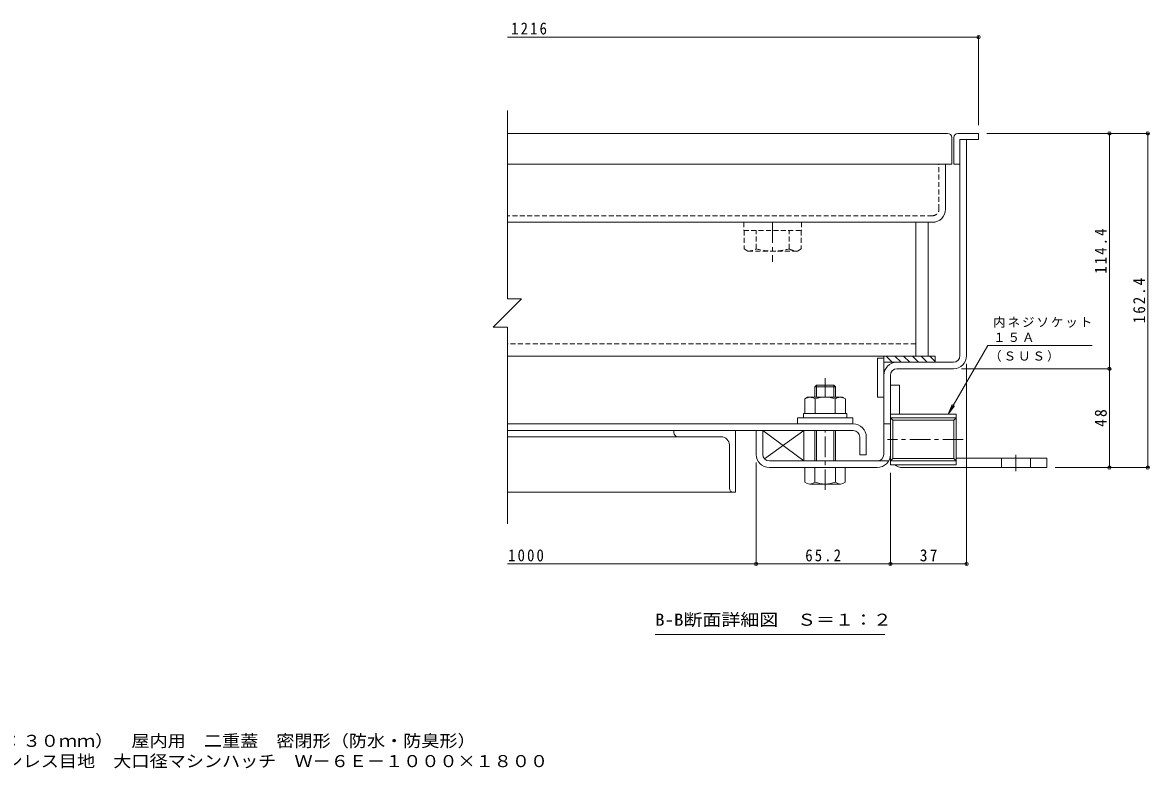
# Model space of a CAD drawing. Units: millimetres on the paper, enlarged 10 times, with parts at other scales. Extents: x -2686 to 2752, y -1962 to 1894.
# Drawn here: x -104 to 2633, y -1962 to -149 of the extents above; entities that cross this region are included whole.
import ezdxf
from ezdxf.enums import TextEntityAlignment as Align

# ---------------------------------------------------------------- set-up
doc = ezdxf.new("R2010")
doc.units = ezdxf.units.MM
doc.header["$LTSCALE"] = 10
doc.header["$PDMODE"] = 32
doc.header["$PDSIZE"] = 8
doc.linetypes.add('CHAIN1', pattern=[8, 5, -1, 1, -1])
doc.linetypes.add('DASHED1', pattern=[1.8, 1.2, -0.6])
for name, color, linetype, lineweight in [('D-1', 2, 'Continuous', 9), ('D-2', 3, 'Continuous', 9), ('D-3', 4, 'Continuous', 9), ('D-5', 7, 'Continuous', 9), ('D-6', 6, 'Continuous', 9), ('D-7', 5, 'Continuous', 5), ('D-8', 5, 'Continuous', 5), ('D-9', 134, 'Continuous', 5), ('D-A', 3, 'Continuous', 9), ('D-B', 6, 'Continuous', 9), ('D-C', 2, 'Continuous', 9), ('D-E', 3, 'Continuous', 9), ('D-F', 7, 'Continuous', 9), ('F-5_F-5ﾚｲﾔ', 7, 'Continuous', 9)]:
    doc.layers.add(name, color=color, linetype=linetype, lineweight=lineweight)
doc.styles.add('ＭＳ ゴシック', font='')
doc.styles.get('ＭＳ ゴシック').set_extended_font_data('MS Gothic')

msp = doc.modelspace()

# ---------------------------------------------------------------- linework, layer by layer
at = {"layer": 'D-1'}
for p, q in [((2172.33, -958.88), (2172.33, -433.88)), ((2172.33, -433.88), (2188.33, -433.88)), ((2188.33, -958.88), (2188.33, -433.88)), ((2156.33, -974.88), (2019.33, -974.88)), ((1987.33, -1198.89), (1987.33, -1006.88)), ((2003.33, -1006.88), (2003.33, -1198.89)), ((2019.33, -990.88), (2156.33, -990.88)), ((2003.33, -1101), (2003.33, -1224)), ((2163.33, -1101), (2003.33, -1101)), ((2003.33, -1110.12), (2009.14, -1115.93)), ((2163.33, -1110.12), (2003.33, -1110.12)), ((2157.52, -1115.93), (2009.14, -1115.93)), ((1677.33, -1140.89), (1693.33, -1140.89)), ((1677.33, -1198.89), (1677.33, -1140.89)), ((1693.33, -1198.89), (1693.33, -1140.89)), ((2003.33, -1124.89), (1987.33, -1124.89)), ((1999.04, -1214.89), (1709.33, -1214.89)), ((1709.33, -1230.89), (1819.83, -1230.89)), ((1869.83, -1230.89), (1971.33, -1230.89)), ((2163.33, -1214.89), (2003.33, -1214.89)), ((2157.52, -1209.08), (2009.14, -1209.08)), ((2163.33, -1214.89), (2157.52, -1209.08))]:
    msp.add_line(p, q, dxfattribs=at)
for points in [[(2163.33, -1101), (2163.33, -1224), (2003.33, -1224)], [(2003.33, -1214.89), (2009.14, -1209.08), (2009.14, -1115.93)], [(2163.33, -1110.12), (2157.52, -1115.93), (2157.52, -1209.08)]]:
    msp.add_lwpolyline(points, dxfattribs=at)
for centre, radius, start, end in [((2019.33, -1006.88), 32, 90, 180), ((2156.33, -958.88), 32, 270, 0), ((2156.33, -958.88), 16, 270, 0), ((2019.33, -1006.88), 16, 90, 180), ((1709.33, -1198.89), 32, 180, 270), ((1709.33, -1198.89), 16, 180, 270), ((1971.33, -1198.89), 16, 270, 0), ((1971.33, -1198.89), 32, 270, 0)]:
    msp.add_arc(centre, radius, start, end, dxfattribs=at)
at = {"layer": 'D-2', "linetype": 'DASHED1'}
for p, q in [((2121.33, -602.88), (2121.33, -493.88)), ((2105.33, -618.88), (1073.07, -618.88))]:
    msp.add_line(p, q, dxfattribs=at)
at = {"layer": 'D-2'}
for p, q in [((2137.33, -493.88), (2137.33, -602.88)), ((1073.07, -634.88), (2105.33, -634.88))]:
    msp.add_line(p, q, dxfattribs=at)
msp.add_arc((2105.33, -602.88), 32, 270, 0, dxfattribs=at)
at = {"layer": 'D-2', "linetype": 'DASHED1'}
msp.add_arc((2105.33, -602.88), 16, 270, 0, dxfattribs=at)
at = {"layer": 'D-3'}
for p, q in [((2142.33, -418.88), (1073.07, -418.88)), ((2152.33, -428.88), (2152.33, -493.88)), ((2157.33, -428.88), (2157.33, -493.88)), ((2167.33, -418.88), (2217.33, -418.88)), ((2217.33, -433.88), (2172.33, -433.88)), ((2172.33, -433.88), (2172.33, -493.88)), ((2217.33, -418.88), (2217.33, -433.88)), ((1073.07, -493.88), (2152.33, -493.88)), ((2172.33, -493.88), (2157.33, -493.88))]:
    msp.add_line(p, q, dxfattribs=at)
for centre, start, end in [((2142.33, -428.88), 0, 90), ((2167.33, -428.88), 90, 180)]:
    msp.add_arc(centre, 10, start, end, dxfattribs=at)
at = {"layer": 'D-5'}
for p, q in [((2143.72, -1101), (2240.23, -933.85)), ((2240.23, -933.85), (2492.97, -933.85)), ((2143.72, -1101), (2153.29, -1077.91)), ((2143.72, -1101), (2158.94, -1081.17)), ((1989.5, -1636.58), (1432, -1636.58))]:
    msp.add_line(p, q, dxfattribs=at)
at = {"layer": 'D-6'}
for p, q in [((1972.33, -964.88), (1972.33, -1059.88)), ((1972.33, -964.88), (1987.33, -964.88)), ((1987.33, -1059.88), (1987.33, -959.88)), ((2112.33, -959.88), (1987.33, -959.88)), ((2112.33, -974.88), (1987.33, -974.88)), ((2008.02, -974.88), (1993.02, -959.88)), ((2029.23, -974.88), (2014.23, -959.88)), ((2050.45, -974.88), (2035.45, -959.88)), ((2071.66, -974.88), (2056.66, -959.88)), ((2092.87, -974.88), (2077.87, -959.88)), ((2112.33, -973.12), (2099.08, -959.88)), ((2112.33, -974.88), (2112.33, -959.88)), ((1972.33, -1059.88), (1987.33, -1059.88)), ((1693.33, -1140.89), (1693.33, -1198.89)), ((1693.33, -1140.89), (1793.33, -1214.89)), ((1793.33, -1140.89), (1693.33, -1140.89)), ((1697.85, -1210.03), (1793.33, -1140.89)), ((1793.33, -1214.89), (1793.33, -1140.89)), ((1709.33, -1214.89), (1793.33, -1214.89))]:
    msp.add_line(p, q, dxfattribs=at)
at = {"layer": 'D-7'}
for p, q in [((1823.89, -1030.89), (1819.83, -1034.95)), ((1819.83, -1058.39), (1819.83, -1034.95)), ((1869.83, -1034.95), (1819.83, -1034.95)), ((1823.89, -1058.39), (1823.89, -1030.89)), ((1865.77, -1030.89), (1823.89, -1030.89)), ((1865.77, -1058.39), (1865.77, -1030.89)), ((1865.77, -1030.89), (1869.83, -1034.95)), ((1869.83, -1034.95), (1869.83, -1058.39)), ((1869.83, -1034.95), (1869.83, -1058.39)), ((1819.83, -1214.89), (1819.83, -1140.89)), ((1823.89, -1214.89), (1823.89, -1140.89)), ((1865.77, -1214.89), (1865.77, -1140.89)), ((1869.83, -1140.89), (1869.83, -1214.89)), ((1893.83, -1230.89), (1795.83, -1230.89)), ((1795.83, -1266.41), (1795.83, -1230.89)), ((1819.83, -1266.41), (1819.83, -1230.89)), ((1869.83, -1230.89), (1869.83, -1266.41)), ((1893.83, -1266.41), (1893.83, -1230.89)), ((1881.83, -1270.89), (1807.83, -1270.89))]:
    msp.add_line(p, q, dxfattribs=at)
at = {"layer": 'D-7', "linetype": 'CHAIN1'}
for p, q in [((1844.83, -1058.39), (1844.83, -1013.22)), ((1844.83, -1285.28), (1844.83, -1140.89))]:
    msp.add_line(p, q, dxfattribs=at)
at = {"layer": 'D-7', "color": 2, "lineweight": 9}
for p, q in [((1795.75, -1063.68), (1802.33, -1059.89)), ((1795.75, -1063.68), (1795.75, -1099.89)), ((1887.33, -1059.89), (1802.33, -1059.89)), ((1820.29, -1063.68), (1820.29, -1099.89)), ((1869.37, -1063.68), (1869.37, -1099.89)), ((1887.33, -1059.89), (1893.9, -1063.68)), ((1893.9, -1063.68), (1893.9, -1099.89)), ((1893.9, -1099.89), (1795.75, -1099.89))]:
    msp.add_line(p, q, dxfattribs=at)
at = {"layer": 'D-7', "color": 134}
for p, q in [((1777.33, -1109.89), (1777.33, -1124.89)), ((1777.33, -1124.89), (1912.33, -1124.89))]:
    msp.add_line(p, q, dxfattribs=at)
at = {"layer": 'D-7', "color": 6, "lineweight": 9}
for p, q in [((1792.33, -1099.89), (1897.33, -1099.89)), ((1792.33, -1099.89), (1792.33, -1109.89)), ((1792.33, -1109.89), (1897.33, -1109.89)), ((1897.33, -1099.89), (1897.33, -1109.89))]:
    msp.add_line(p, q, dxfattribs=at)
at = {"layer": 'D-7', "color": 134}
msp.add_lwpolyline([(1777.33, -1109.89), (1912.33, -1109.89), (1912.33, -1124.89)], dxfattribs=at)
at = {"layer": 'D-7', "color": 2, "lineweight": 9}
for centre, radius, start, end in [((1810.24, -1088.77), 28.97, 94.38438, 120), ((1807.26, -1084.09), 24.21, 57.42749, 88.18784), ((1844.83, -1141.09), 81.2, 72.41188, 107.5881), ((1882.4, -1084.09), 24.21, 91.81215, 122.57249), ((1879.42, -1088.77), 28.97, 59.99998, 85.6156)]:
    msp.add_arc(centre, radius, start, end, dxfattribs=at)
at = {"layer": 'D-7'}
for centre, radius, start, end in [((1807.83, -1252.56), 18.33, 229.1022, 310.89809), ((1844.83, -1198.81), 72.08, 249.70546, 290.29454), ((1881.83, -1252.56), 18.33, 229.10191, 310.8978)]:
    msp.add_arc(centre, radius, start, end, dxfattribs=at)
at = {"layer": 'D-8'}
for p, q in [((2064.83, -634.88), (2064.83, -959.88)), ((2064.83, -634.88), (2094.83, -634.88)), ((2094.83, -634.88), (2094.83, -959.88)), ((2064.83, -959.88), (2094.83, -959.88))]:
    msp.add_line(p, q, dxfattribs=at)
at = {"layer": 'D-9'}
for p, q in [((2064.83, -634.88), (1073.07, -634.88)), ((2064.83, -959.88), (2064.83, -634.88)), ((2064.83, -959.88), (1073.07, -959.88))]:
    msp.add_line(p, q, dxfattribs=at)
at = {"layer": 'D-9', "linetype": 'DASHED1'}
for p, q in [((1647.33, -634.88), (1787.33, -634.88)), ((1647.83, -654.88), (1647.83, -699.26)), ((1677.33, -699.4), (1677.33, -654.88)), ((1757.33, -699.4), (1757.33, -654.88)), ((1786.83, -654.88), (1786.83, -699.4)), ((1787.33, -634.88), (1787.33, -654.88)), ((1657.37, -704.76), (1647.83, -699.26)), ((1777.33, -704.88), (1657.58, -704.88)), ((1777.33, -704.88), (1786.83, -699.4)), ((2064.83, -929.88), (1073.07, -929.88))]:
    msp.add_line(p, q, dxfattribs=at)
msp.add_lwpolyline([(1647.33, -634.88), (1647.33, -654.88), (1787.33, -654.88)], dxfattribs=at)
for centre, radius, start, end in [((1658.62, -670.38), 34.53, 267.86055, 302.81094), ((1717.33, -556.29), 148.6, 254.38446, 285.61554), ((1776.04, -670.38), 34.53, 237.18906, 272.13945)]:
    msp.add_arc(centre, radius, start, end, dxfattribs=at)
at = {"layer": 'D-A'}
for p, q in [((1912.83, -1124.89), (1073.78, -1124.89)), ((1073.78, -1140.89), (1912.83, -1140.89)), ((1944.83, -1156.89), (1944.83, -1199.89))]:
    msp.add_line(p, q, dxfattribs=at)
msp.add_lwpolyline([(1928.83, -1156.89), (1928.83, -1199.89), (1944.83, -1199.89)], dxfattribs=at)
for radius in [32, 16]:
    msp.add_arc((1912.83, -1156.89), radius, 0, 90, dxfattribs=at)
at = {"layer": 'D-B'}
for p, q in [((1477.33, -1140.89), (1073.78, -1140.89)), ((1477.33, -1145.89), (1477.33, -1140.89)), ((1487.33, -1155.89), (1073.78, -1155.89)), ((1487.33, -1155.89), (1592.33, -1155.89)), ((1612.33, -1280.89), (1612.33, -1175.89)), ((1622.33, -1290.89), (1073.78, -1290.89)), ((1622.33, -1290.89), (1627.33, -1290.89))]:
    msp.add_line(p, q, dxfattribs=at)
msp.add_lwpolyline([(1477.33, -1140.89), (1627.33, -1140.89), (1627.33, -1290.89)], dxfattribs=at)
for centre, radius, start, end in [((1487.33, -1145.89), 10, 180, 270), ((1592.33, -1175.89), 20, 0, 90), ((1622.33, -1280.89), 10, 180, 270)]:
    msp.add_arc(centre, radius, start, end, dxfattribs=at)
at = {"layer": 'D-C', "linetype": 'CHAIN1'}
msp.add_line((1717.33, -634.88), (1717.33, -730.51), dxfattribs=at)
at = {"layer": 'D-E'}
for p, q in [((2003.33, -1030.88), (2025.83, -1030.88)), ((2003.33, -1030.88), (2003.33, -1198.89)), ((2025.83, -1101), (2025.83, -1030.88)), ((2383.33, -1230.89), (2033.33, -1230.89)), ((2163.33, -1208.39), (2383.33, -1208.39)), ((2273.33, -1230.89), (2273.33, -1208.39)), ((2343.33, -1230.89), (2343.33, -1208.39)), ((2383.33, -1208.39), (2383.33, -1230.89))]:
    msp.add_line(p, q, dxfattribs=at)
at = {"layer": 'D-E', "linetype": 'CHAIN1'}
msp.add_line((2308.33, -1239.62), (2308.33, -1200.17), dxfattribs=at)
at = {"layer": 'D-E'}
msp.add_arc((2033.33, -1200.89), 30, 230.3984, 270, dxfattribs=at)
at = {"layer": 'D-F'}
for p, q in [((2217.33, -184.79), (1073.07, -184.79)), ((2217.33, -181.79), (2217.33, -398.88)), ((2631.51, -418.88), (2237.33, -418.88)), ((2535.17, -418.88), (2535.17, -990.88)), ((2628.51, -418.88), (2628.51, -1230.89)), ((1073.07, -889.29), (1038.66, -889.29)), ((1073.07, -889.29), (1073.07, -1367.42)), ((2188.33, -1468.23), (2188.33, -978.88)), ((2538.17, -990.88), (2176.33, -990.88)), ((2535.17, -990.88), (2535.17, -1230.89)), ((1677.33, -1468.23), (1677.33, -1218.89)), ((2631.51, -1230.89), (2403.33, -1230.89)), ((2003.33, -1468.23), (2003.33, -1244)), ((1677.33, -1465.23), (1073.78, -1465.23)), ((2003.33, -1465.23), (1677.33, -1465.23)), ((2188.33, -1465.23), (2003.33, -1465.23))]:
    msp.add_line(p, q, dxfattribs=at)
at = {"layer": 'D-F', "linetype": 'CHAIN1'}
msp.add_line((2180.34, -1162.5), (1995.96, -1162.5), dxfattribs=at)
at = {"layer": 'D-F'}
msp.add_lwpolyline([(1073.07, -363.13), (1073.07, -820.48), (1107.48, -820.48), (1038.66, -889.29)], dxfattribs=at)
for p in [(2217.33, -184.79), (2535.17, -418.88), (2628.51, -418.88), (2535.17, -990.88), (2535.17, -1230.89), (2628.51, -1230.89), (1677.33, -1465.23), (2003.33, -1465.23), (2188.33, -1465.23)]:
    msp.add_point(p, dxfattribs=at)

# ---------------------------------------------------------------- texts
at = {"layer": 'D-5', "color": 2, "style": 'ＭＳ ゴシック', "width": 1.15}
msp.add_text('B-B断面詳細図\u3000Ｓ＝１：２', height=29.33, dxfattribs=at).set_placement((1432, -1624.08), align=Align.BOTTOM_LEFT)
at = {"layer": 'D-5', "char_height": 21.99, "attachment_point": 7, "style": 'ＭＳ ゴシック'}
for s, insert in [('\\T1.17;内ネジソケット', (2252.97, -891)), ('\\T1.17;１５Ａ', (2252.97, -925.84)), ('\\T1.17;（ＳＵＳ）', (2243.31, -973.69))]:
    msp.add_mtext(s, dxfattribs=dict(at, insert=insert))
at = {"layer": 'D-F', "color": 2, "char_height": 29.33, "attachment_point": 7, "style": 'ＭＳ ゴシック'}
for s, insert in [('\\T1.28;\\W0.9;1216', (1082.33, -178.79)), ('\\T1.28;\\W0.9;1000', (1074.9, -1459.23)), ('\\T1.28;\\W0.9;65.2', (1796.58, -1459.23)), ('\\T1.27;\\W0.95;37', (2074.58, -1459.23))]:
    msp.add_mtext(s, dxfattribs=dict(at, insert=insert))
at = {"layer": 'D-F', "color": 2, "char_height": 29.33, "attachment_point": 7, "rotation": 90, "style": 'ＭＳ ゴシック'}
for s, insert in [('\\T1.28;\\W0.9;114.4', (2529.17, -759.88)), ('\\T1.28;\\W0.9;162.4', (2622.51, -879.89)), ('\\T1.27;\\W0.95;48', (2529.17, -1132.14))]:
    msp.add_mtext(s, dxfattribs=dict(at, insert=insert))
at = {"layer": 'F-5_F-5ﾚｲﾔ', "color": 2, "style": 'ＭＳ ゴシック', "width": 1.1}
for s, p in [('充填用（充填深さ：３０ｍｍ）\u3000屋内用\u3000二重蓋\u3000密閉形（防水・防臭形）', (-500.11, -1918.5)), ('スチール製\u3000ステンレス目地\u3000大口径マシンハッチ\u3000Ｗ－６Ｅ－１０００×１８００', (-500.11, -1967.71))]:
    msp.add_text(s, height=29.33, dxfattribs=at).set_placement(p, align=Align.BOTTOM_LEFT)

doc.saveas('drawing.dxf')
